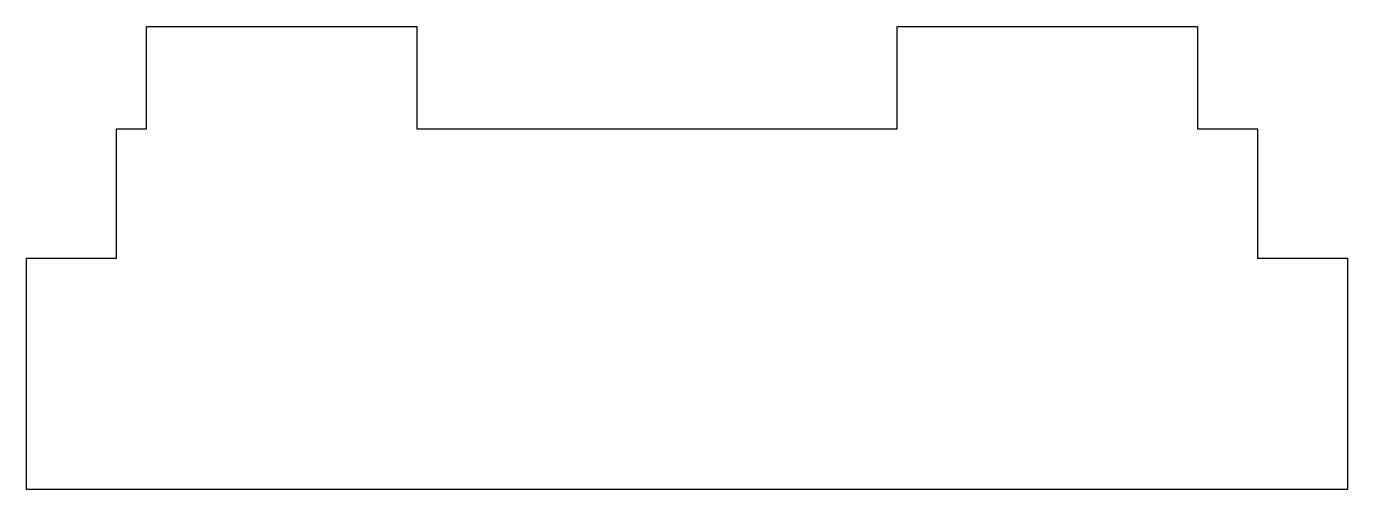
# Model space of a CAD drawing. Header units: millimetres. Extents: x -350 to -130, y 0 to 77.
import ezdxf

# ---------------------------------------------------------------- set-up
doc = ezdxf.new("R2010")
doc.units = ezdxf.units.MM
doc.layers.get('0').update_dxf_attribs({"linetype": 'CONTINUOUS'})

msp = doc.modelspace()

# ---------------------------------------------------------------- linework, layer by layer
msp.add_lwpolyline([(-330, 60), (-330, 77), (-285, 77), (-285, 60), (-205, 60), (-205, 77), (-155, 77), (-155, 60), (-145, 60), (-145, 38.5), (-130, 38.5), (-130, 0), (-350, 0), (-350, 38.5), (-335, 38.5), (-335, 60)], close=True)

doc.saveas('drawing.dxf')
